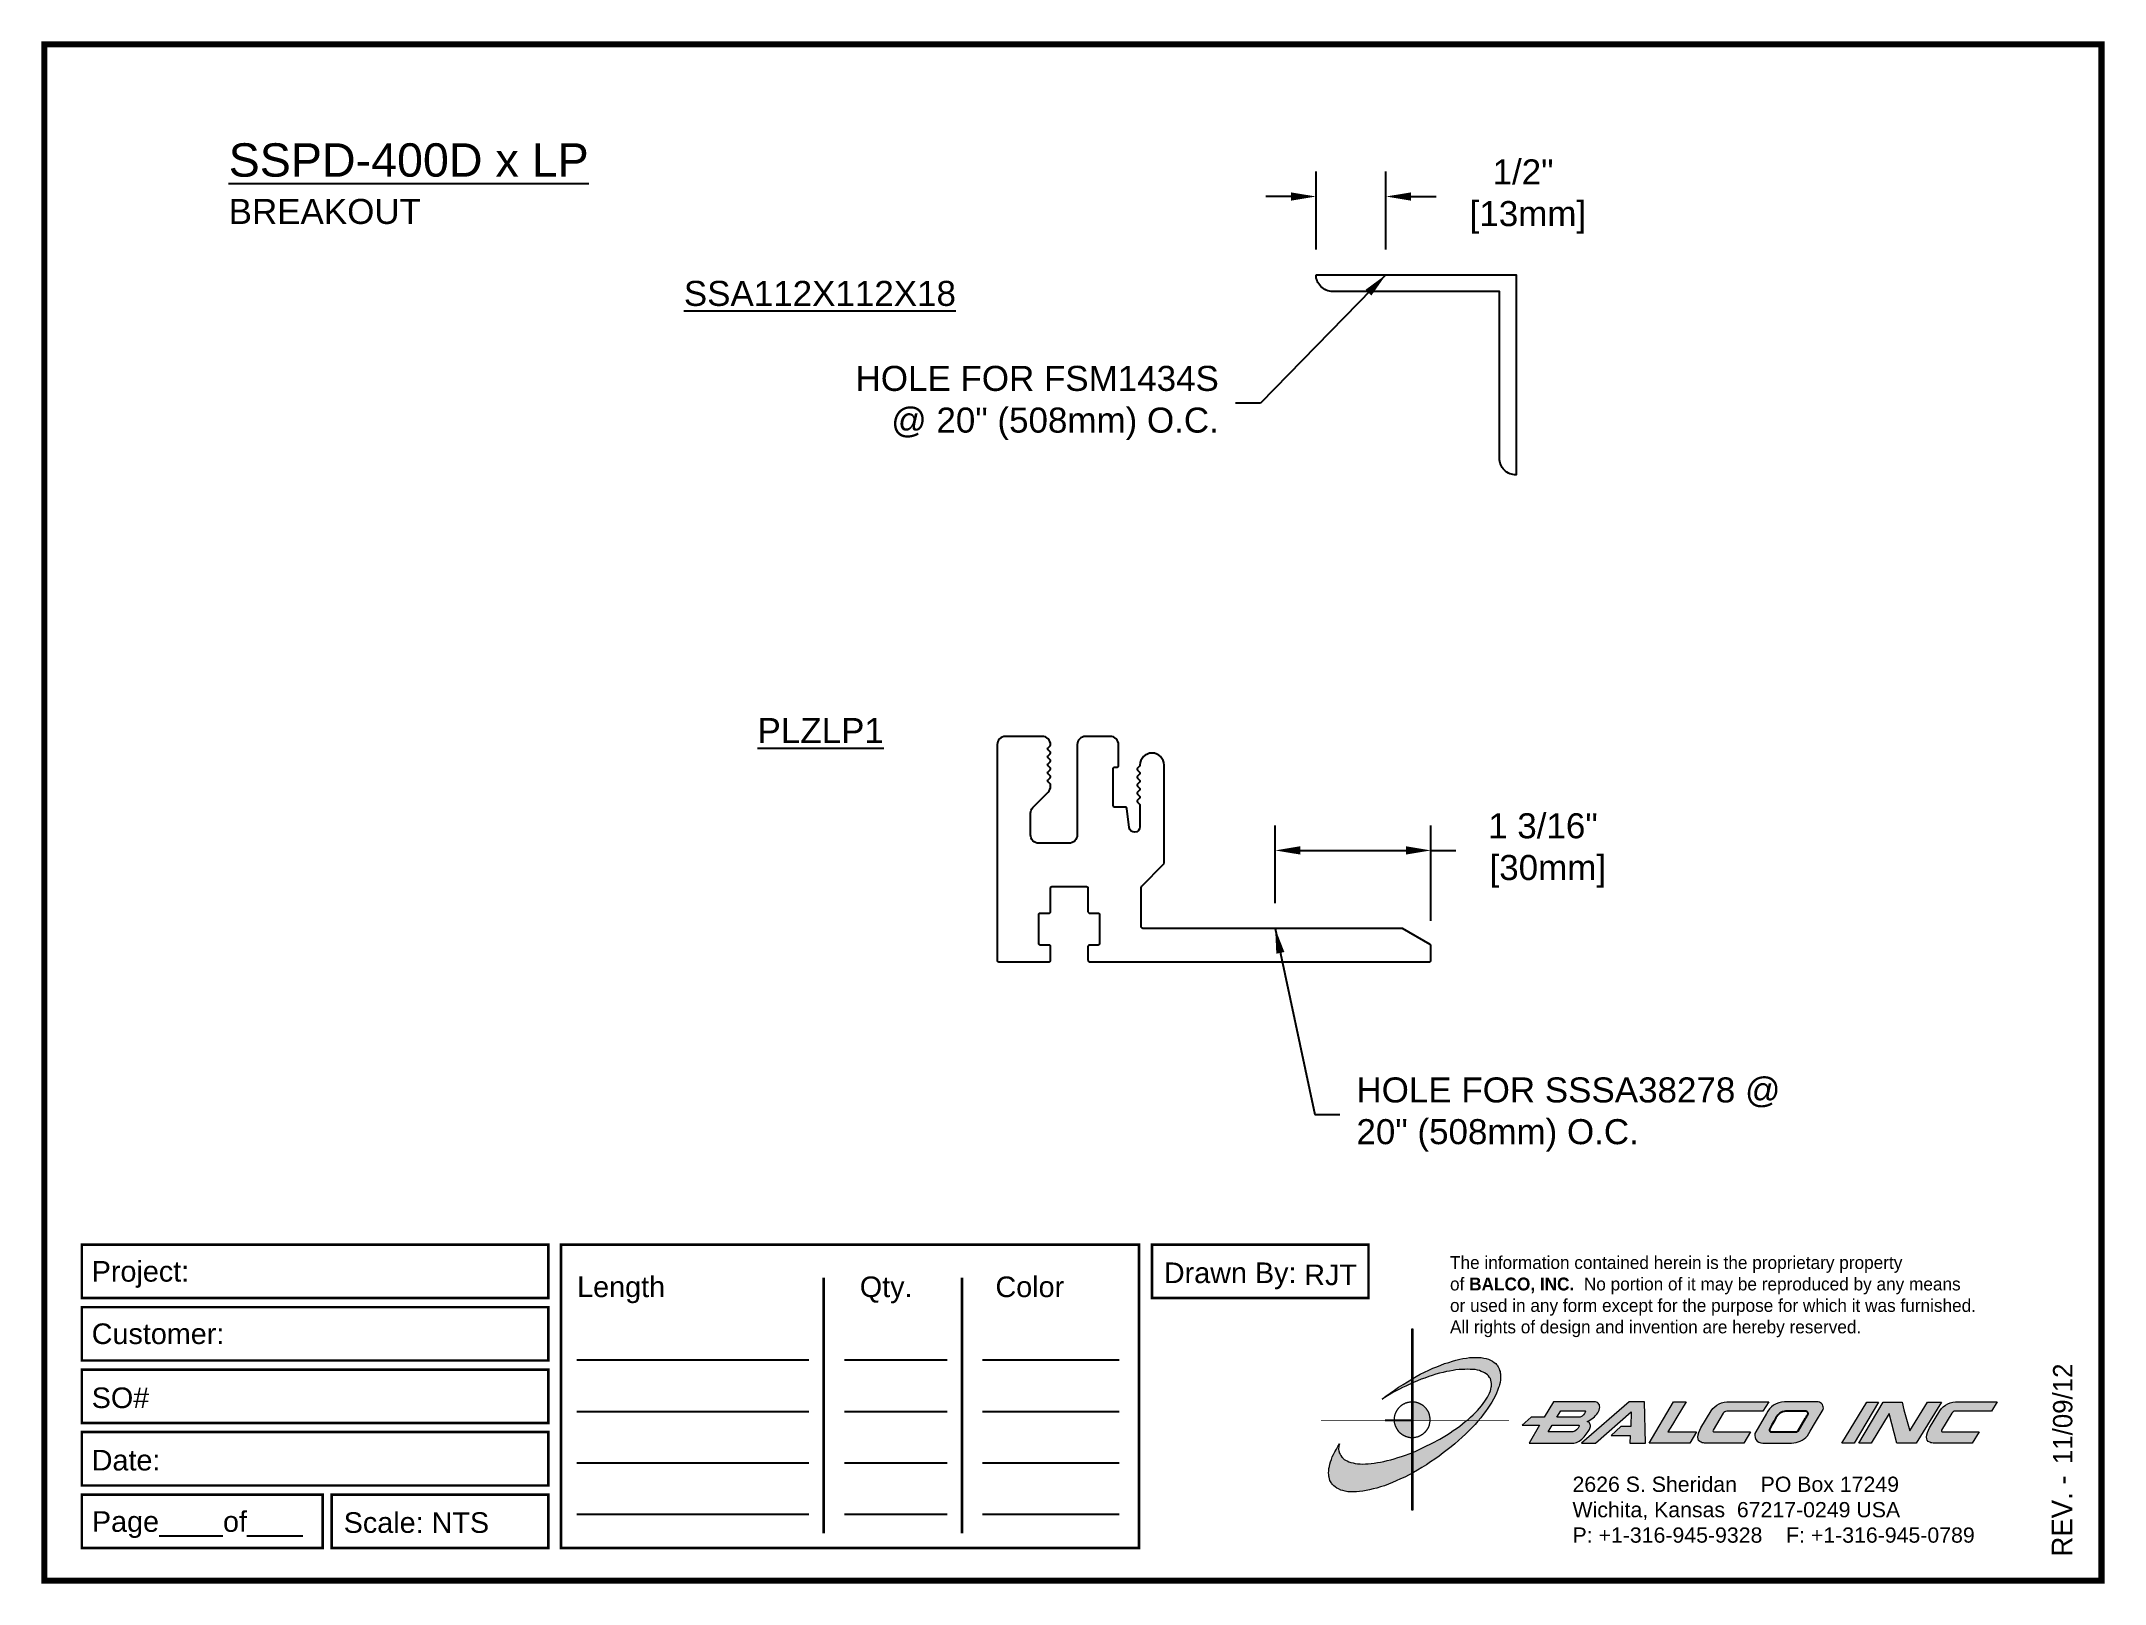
# Paper-space layout 'Breakout' of a CAD drawing. Header units: inches. Extents: x 0 to 10, y 0 to 7.5.
# The model-space entities are those that its viewports show. They can reach past a viewport. Long polylines and large blocks are cut down to what shows.
import ezdxf

# ---------------------------------------------------------------- set-up
doc = ezdxf.new("R2010")
doc.units = ezdxf.units.IN
doc.header["$MEASUREMENT"] = 0
for name, color, linetype in [('Border', 7, 'Continuous'), ('Dimensions', 3, 'Continuous'), ('Metals', 7, 'Continuous'), ('Text', 2, 'Continuous')]:
    doc.layers.add(name, color=color, linetype=linetype)
doc.styles.add('ARIAL', font='arial.ttf')
doc.styles.add('Copyright', font='ERASDEMI.TTF')
doc.dimstyles.new('Arial', dxfattribs={"dimtxt": 0.1875, "dimasz": 0.1875, "dimexe": 0.1875, "dimexo": 0.1875, "dimgap": 0.1875, "dimtad": 0, "dimtih": 1, "dimtoh": 1, "dimdec": 4, "dimzin": 0, "dimdsep": 46, "dimlunit": 4, "dimtxsty": 'ARIAL', "dimcen": 0.1875, "dimadec": 0, "dimazin": 0, "dimtfac": 1, "dimtdec": 4, "dimtofl": 0, "dimtmove": 0, "dimatfit": 3, "dimfxl": 0, "dimfrac": 2, "dimtolj": 1, "dimtzin": 0, "dimarcsym": 0})

# ---------------------------------------------------------------- blocks, each defined once
blk = doc.blocks.new('ACADlogo')
h = blk.add_hatch(color=256)
h.paths.add_polyline_path([(-3.346, 1.223), (-3.351, 1.223), (-3.351, 0.979), (-3.346, 0.982)])
h.paths.add_polyline_path([(-3.346, 0.961), (-3.351, 0.959), (-3.351, 0.868), (-3.346, 0.868)])
h.paths.add_polyline_path([(-3.346, 0.777), (-3.351, 0.777), (-3.351, 0.699), (-3.351, 0.695), (-3.35, 0.695), (-3.346, 0.695)])
h.paths.add_polyline_path([(-3.346, 0.864), (-3.346, 0.868), (-3.35, 0.868), (-3.351, 0.868), (-3.351, 0.777), (-3.346, 0.777), (-3.346, 0.778), (-3.348, 0.778)])
h.paths.add_polyline_path([(-3.346, 0.524), (-3.351, 0.521), (-3.351, 0.342), (-3.346, 0.342)])
h.paths.add_polyline_path([(-3.346, 0.695), (-3.351, 0.695), (-3.351, 0.621), (-3.346, 0.623)])
h.paths.add_polyline_path([(-3.346, 0.623), (-3.351, 0.621), (-3.351, 0.521), (-3.346, 0.524)])
h.paths.add_polyline_path([(-3.346, 0.982), (-3.351, 0.979), (-3.351, 0.959), (-3.346, 0.961)])
h = blk.add_hatch(color=175)
h.paths.add_polyline_path([(-3.518, 0.573), (-3.534, 0.571), (-3.548, 0.569), (-3.562, 0.567), (-3.576, 0.567), (-3.589, 0.566), (-3.602, 0.567), (-3.614, 0.568), (-3.625, 0.569), (-3.636, 0.572), (-3.646, 0.574), (-3.656, 0.577), (-3.664, 0.581), (-3.673, 0.585), (-3.682, 0.592), (-3.688, 0.598), (-3.694, 0.603), (-3.699, 0.614), (-3.703, 0.622), (-3.705, 0.631), (-3.706, 0.64), (-3.705, 0.648), (-3.705, 0.653), (-3.703, 0.659), (-3.702, 0.665), (-3.71, 0.652), (-3.717, 0.639), (-3.725, 0.626), (-3.731, 0.613), (-3.737, 0.601), (-3.741, 0.589), (-3.746, 0.577), (-3.749, 0.566), (-3.751, 0.555), (-3.753, 0.544), (-3.754, 0.538), (-3.754, 0.533), (-3.755, 0.523), (-3.754, 0.513), (-3.753, 0.508), (-3.752, 0.503), (-3.75, 0.494), (-3.748, 0.486), (-3.743, 0.477), (-3.74, 0.473), (-3.738, 0.469), (-3.734, 0.465), (-3.73, 0.461), (-3.723, 0.455), (-3.715, 0.449), (-3.706, 0.445), (-3.695, 0.44), (-3.685, 0.437), (-3.674, 0.434), (-3.661, 0.432), (-3.648, 0.431), (-3.634, 0.431), (-3.62, 0.431), (-3.604, 0.433), (-3.588, 0.435), (-3.572, 0.438), (-3.556, 0.441), (-3.538, 0.445), (-3.52, 0.449), (-3.503, 0.456), (-3.483, 0.461), (-3.464, 0.469), (-3.445, 0.477), (-3.426, 0.485), (-3.406, 0.494), (-3.385, 0.503), (-3.364, 0.514), (-3.351, 0.521), (-3.351, 0.621), (-3.364, 0.616), (-3.382, 0.609), (-3.4, 0.603), (-3.418, 0.598), (-3.436, 0.592), (-3.453, 0.587), (-3.47, 0.583), (-3.486, 0.579), (-3.503, 0.576)])
h.paths.add_polyline_path([(-3.215, 0.687), (-3.251, 0.667), (-3.289, 0.649), (-3.327, 0.631), (-3.346, 0.623), (-3.346, 0.524), (-3.343, 0.525), (-3.323, 0.537), (-3.302, 0.549), (-3.28, 0.563), (-3.259, 0.577), (-3.238, 0.59), (-3.218, 0.605), (-3.198, 0.62), (-3.179, 0.635), (-3.16, 0.65), (-3.141, 0.665), (-3.123, 0.681), (-3.106, 0.696), (-3.089, 0.712), (-3.074, 0.727), (-3.058, 0.743), (-3.043, 0.759), (-3.028, 0.777), (-3.085, 0.777), (-3.091, 0.772), (-3.105, 0.761), (-3.118, 0.75), (-3.134, 0.739), (-3.149, 0.729), (-3.165, 0.718), (-3.182, 0.707), (-3.198, 0.697)])
h.paths.add_polyline_path([(-2.921, 1.009), (-2.922, 1.015), (-2.924, 1.02), (-2.926, 1.029), (-2.931, 1.038), (-2.934, 1.043), (-2.936, 1.047), (-2.94, 1.05), (-2.943, 1.054), (-2.951, 1.06), (-2.959, 1.066), (-2.968, 1.071), (-2.978, 1.075), (-2.989, 1.079), (-3, 1.081), (-3.013, 1.083), (-3.026, 1.084), (-3.04, 1.084), (-3.054, 1.084), (-3.07, 1.083), (-3.085, 1.081), (-3.102, 1.079), (-3.118, 1.075), (-3.136, 1.07), (-3.153, 1.066), (-3.171, 1.06), (-3.191, 1.054), (-3.21, 1.047), (-3.229, 1.039), (-3.248, 1.031), (-3.268, 1.022), (-3.289, 1.012), (-3.31, 1.002), (-3.33, 0.991), (-3.346, 0.982), (-3.346, 0.961), (-3.323, 0.971), (-3.305, 0.978), (-3.287, 0.984), (-3.268, 0.991), (-3.251, 0.996), (-3.234, 1.002), (-3.216, 1.007), (-3.199, 1.011), (-3.182, 1.015), (-3.167, 1.018), (-3.15, 1.021), (-3.136, 1.023), (-3.121, 1.025), (-3.107, 1.026), (-3.093, 1.026), (-3.079, 1.027), (-3.067, 1.026), (-3.054, 1.026), (-3.043, 1.025), (-3.032, 1.022), (-3.022, 1.02), (-3.013, 1.016), (-3, 1.011), (-2.989, 1.005), (-2.983, 0.999), (-2.978, 0.994), (-2.973, 0.987), (-2.969, 0.981), (-2.967, 0.973), (-2.965, 0.965), (-2.964, 0.957), (-2.964, 0.949), (-2.964, 0.944), (-2.965, 0.94), (-2.967, 0.93), (-2.969, 0.921), (-2.973, 0.911), (-2.978, 0.901), (-2.983, 0.891), (-2.989, 0.881), (-2.996, 0.871), (-3.004, 0.86), (-3.012, 0.849), (-3.021, 0.838), (-3.032, 0.827), (-3.042, 0.816), (-3.053, 0.805), (-3.065, 0.794), (-3.077, 0.783), (-3.085, 0.777), (-3.028, 0.777), (-3.016, 0.791), (-3.004, 0.806), (-2.992, 0.822), (-2.981, 0.837), (-2.971, 0.852), (-2.962, 0.866), (-2.954, 0.882), (-2.946, 0.896), (-2.939, 0.91), (-2.934, 0.924), (-2.929, 0.938), (-2.926, 0.944), (-2.925, 0.951), (-2.922, 0.963), (-2.92, 0.975), (-2.92, 0.982), (-2.919, 0.987), (-2.92, 0.999), (-2.92, 1.005)])
h.paths.add_polyline_path([(-3.372, 0.966), (-3.393, 0.953), (-3.415, 0.94), (-3.435, 0.925), (-3.455, 0.911), (-3.475, 0.897), (-3.494, 0.882), (-3.468, 0.898), (-3.439, 0.915), (-3.41, 0.93), (-3.396, 0.938), (-3.38, 0.945), (-3.351, 0.959), (-3.351, 0.979)])
h = blk.add_hatch(color=256)
h.paths.add_polyline_path([(-3.268, 0.814), (-3.27, 0.819), (-3.273, 0.824), (-3.276, 0.828), (-3.279, 0.833), (-3.282, 0.837), (-3.286, 0.841), (-3.29, 0.845), (-3.294, 0.849), (-3.298, 0.852), (-3.303, 0.855), (-3.308, 0.858), (-3.313, 0.86), (-3.318, 0.863), (-3.323, 0.864), (-3.328, 0.866), (-3.334, 0.867), (-3.339, 0.868), (-3.345, 0.868), (-3.346, 0.868), (-3.346, 0.777), (-3.335, 0.777), (-3.262, 0.777), (-3.262, 0.781), (-3.262, 0.787), (-3.263, 0.792), (-3.264, 0.798), (-3.265, 0.803), (-3.266, 0.808)])
h.paths.add_polyline_path([(-3.351, 0.777), (-3.436, 0.777), (-3.435, 0.773), (-3.435, 0.768), (-3.434, 0.762), (-3.432, 0.757), (-3.431, 0.752), (-3.428, 0.747), (-3.426, 0.742), (-3.423, 0.737), (-3.42, 0.732), (-3.417, 0.728), (-3.414, 0.723), (-3.41, 0.719), (-3.406, 0.716), (-3.401, 0.712), (-3.397, 0.709), (-3.392, 0.706), (-3.387, 0.704), (-3.382, 0.701), (-3.377, 0.699), (-3.372, 0.698), (-3.367, 0.696), (-3.361, 0.695), (-3.356, 0.695), (-3.351, 0.695)])
h.paths.add_polyline_path([(-3.346, 0.868), (-3.35, 0.868), (-3.351, 0.868), (-3.351, 0.777), (-3.346, 0.777)])
h = blk.add_hatch(color=256)
h.paths.add_polyline_path([(-2.438, 0.844, 0.412988), (-2.461, 0.869), (-2.663, 0.869), (-2.707, 0.794), (-2.771, 0.794), (-2.815, 0.755), (-2.73, 0.755), (-2.781, 0.668), (-2.563, 0.668, 0.107996), (-2.538, 0.677, 0.108939), (-2.494, 0.724, 0.080345), (-2.483, 0.745, 0.419497), (-2.499, 0.773, 0.149928), (-2.447, 0.815, 0.134283)])
h.paths.add_polyline_path([(-2.507, 0.821, -0.209012), (-2.532, 0.794), (-2.538, 0.794), (-2.646, 0.794), (-2.627, 0.825), (-2.51, 0.825, -0.56619)], flags=16)
h.paths.add_polyline_path([(-2.538, 0.75, -0.241309), (-2.569, 0.722), (-2.688, 0.722), (-2.669, 0.755), (-2.541, 0.755, -0.56619)], flags=16)
for points in [[(-2.285, 0.819), (-2.287, 0.748), (-2.335, 0.748), (-2.383, 0.705), (-2.29, 0.705), (-2.292, 0.668), (-2.215, 0.668), (-2.221, 0.869), (-2.295, 0.869), (-2.527, 0.668), (-2.458, 0.668)], [(-2.018, 0.869), (-2.079, 0.869), (-2.198, 0.668), (-2, 0.668), (-1.968, 0.722), (-2.107, 0.722), (-2.085, 0.759), (-2.064, 0.794)], [(-1.617, 0.869), (-1.807, 0.869, 0.270182), (-1.896, 0.825), (-1.946, 0.742, 0.109019), (-1.961, 0.695, 0.340665), (-1.945, 0.672, 0.129907), (-1.923, 0.668), (-1.738, 0.668), (-1.706, 0.722), (-1.878, 0.722), (-1.882, 0.722, -0.601242), (-1.887, 0.731), (-1.838, 0.813, -0.253048), (-1.821, 0.823), (-1.645, 0.823)], [(-1.083, 0.867), (-1.14, 0.867), (-1.261, 0.667), (-1.26, 0.667), (-1.202, 0.667)], [(-0.96, 0.83), (-0.969, 0.867), (-1.061, 0.867), (-1.179, 0.667), (-1.12, 0.667), (-1.031, 0.812), (-0.995, 0.667), (-0.9, 0.667), (-0.778, 0.867), (-0.846, 0.867), (-0.931, 0.727), (-0.951, 0.795)], [(-0.507, 0.869), (-0.697, 0.869, 0.270182), (-0.786, 0.825), (-0.836, 0.742, 0.109019), (-0.85, 0.695, 0.340665), (-0.835, 0.672, 0.129907), (-0.812, 0.668), (-0.628, 0.668), (-0.595, 0.722), (-0.768, 0.722), (-0.772, 0.722, -0.601242), (-0.777, 0.731), (-0.728, 0.813, -0.253048), (-0.71, 0.823), (-0.534, 0.823)], [(-3.346, 0.623), (-3.351, 0.621), (-3.351, 0.521), (-3.346, 0.524)]]:
    blk.add_hatch(color=256).paths.add_polyline_path(points)
h = blk.add_hatch(color=256)
h.paths.add_polyline_path([(-1.377, 0.868), (-1.383, 0.868), (-1.383, 0.868), (-1.44, 0.868), (-1.492, 0.868), (-1.541, 0.868, 0.297712), (-1.628, 0.811), (-1.68, 0.723, 0.585116), (-1.646, 0.668), (-1.506, 0.668, 0.210586), (-1.429, 0.703), (-1.415, 0.726), (-1.389, 0.769), (-1.352, 0.831, 0.4352)])
h.paths.add_polyline_path([(-1.437, 0.823, -0.603783), (-1.428, 0.805), (-1.431, 0.801), (-1.434, 0.796), (-1.438, 0.789), (-1.474, 0.728, -0.229001), (-1.489, 0.722), (-1.494, 0.722), (-1.501, 0.722), (-1.597, 0.722), (-1.604, 0.722, -0.492401), (-1.613, 0.734), (-1.601, 0.757), (-1.591, 0.775), (-1.582, 0.791, -0.238368), (-1.535, 0.823)], flags=16)
for q in [(-3.48, 0.777), (-3.351, 0.642)]:
    blk.add_line((-3.351, 0.777), q)
at = {"color": 7, "lineweight": 0}
for points in [[(-3.351, 1.223), (-3.346, 1.223), (-3.346, 0.342), (-3.351, 0.342), (-3.351, 1.223)], [(-2.292, 0.668), (-2.215, 0.668), (-2.221, 0.869), (-2.295, 0.869), (-2.527, 0.668), (-2.458, 0.668), (-2.285, 0.819), (-2.287, 0.748), (-2.286, 0.748), (-2.335, 0.748), (-2.383, 0.705), (-2.29, 0.705), (-2.292, 0.668), (-2.292, 0.668)], [(-2.198, 0.668), (-2.079, 0.869), (-2.018, 0.869), (-2.064, 0.794), (-2.085, 0.759), (-2.107, 0.722), (-1.968, 0.722), (-2, 0.668), (-2.198, 0.668), (-2.198, 0.668)], [(-1.383, 0.868), (-1.383, 0.868)], [(-1.261, 0.667), (-1.14, 0.867), (-1.083, 0.867), (-1.202, 0.667), (-1.26, 0.667), (-1.261, 0.667), (-1.261, 0.667)], [(-0.9, 0.667), (-0.995, 0.667), (-1.031, 0.812), (-1.12, 0.667), (-1.179, 0.667), (-1.061, 0.867), (-0.969, 0.867), (-0.96, 0.83), (-0.951, 0.795), (-0.931, 0.727), (-0.846, 0.867), (-0.778, 0.867), (-0.9, 0.667), (-0.9, 0.667)]]:
    blk.add_lwpolyline(points, dxfattribs=at)
at = {"color": 175, "lineweight": 0}
blk.add_lwpolyline([(-2.926, 1.029), (-2.924, 1.02), (-2.922, 1.015), (-2.921, 1.009), (-2.92, 1.005), (-2.92, 0.999), (-2.919, 0.987), (-2.92, 0.982), (-2.92, 0.975), (-2.922, 0.963), (-2.925, 0.951), (-2.926, 0.944), (-2.929, 0.938), (-2.934, 0.924), (-2.939, 0.91), (-2.946, 0.896), (-2.954, 0.882), (-2.962, 0.866), (-2.971, 0.852), (-2.981, 0.837), (-2.992, 0.822), (-3.004, 0.806), (-3.016, 0.791), (-3.03, 0.775), (-3.043, 0.759), (-3.058, 0.743), (-3.074, 0.727), (-3.089, 0.712), (-3.106, 0.696), (-3.123, 0.681), (-3.141, 0.665), (-3.16, 0.65), (-3.179, 0.635), (-3.198, 0.62), (-3.218, 0.605), (-3.238, 0.59), (-3.259, 0.577), (-3.28, 0.563), (-3.302, 0.549), (-3.323, 0.537), (-3.343, 0.525), (-3.364, 0.514), (-3.385, 0.503), (-3.406, 0.494), (-3.426, 0.485), (-3.445, 0.477), (-3.464, 0.469), (-3.483, 0.461), (-3.503, 0.456), (-3.52, 0.449), (-3.538, 0.445), (-3.556, 0.441), (-3.572, 0.438), (-3.588, 0.435), (-3.604, 0.433), (-3.62, 0.431), (-3.634, 0.431), (-3.648, 0.431), (-3.661, 0.432), (-3.674, 0.434), (-3.685, 0.437), (-3.695, 0.44), (-3.706, 0.445), (-3.715, 0.449), (-3.723, 0.455), (-3.73, 0.461), (-3.734, 0.465), (-3.738, 0.469), (-3.74, 0.473), (-3.743, 0.477), (-3.748, 0.486), (-3.75, 0.494), (-3.752, 0.503), (-3.753, 0.508), (-3.754, 0.513), (-3.755, 0.523), (-3.754, 0.533), (-3.754, 0.538), (-3.753, 0.544), (-3.751, 0.555), (-3.749, 0.566), (-3.746, 0.577), (-3.741, 0.589), (-3.737, 0.601), (-3.731, 0.613), (-3.725, 0.626), (-3.717, 0.639), (-3.71, 0.652), (-3.702, 0.665), (-3.703, 0.659), (-3.705, 0.653), (-3.705, 0.648), (-3.706, 0.642), (-3.706, 0.637), (-3.705, 0.631), (-3.704, 0.626), (-3.703, 0.621), (-3.699, 0.614), (-3.695, 0.607), (-3.691, 0.6), (-3.688, 0.598), (-3.685, 0.595), (-3.679, 0.589), (-3.673, 0.585), (-3.664, 0.581), (-3.656, 0.577), (-3.646, 0.574), (-3.636, 0.572), (-3.625, 0.569), (-3.614, 0.568), (-3.602, 0.567), (-3.589, 0.566), (-3.576, 0.567), (-3.562, 0.567), (-3.548, 0.569), (-3.534, 0.571), (-3.518, 0.573), (-3.503, 0.576), (-3.486, 0.579), (-3.47, 0.583), (-3.453, 0.587), (-3.436, 0.592), (-3.418, 0.598), (-3.4, 0.603), (-3.382, 0.609), (-3.364, 0.616), (-3.345, 0.623), (-3.327, 0.631), (-3.289, 0.649), (-3.251, 0.667), (-3.215, 0.687), (-3.198, 0.697), (-3.182, 0.707), (-3.165, 0.718), (-3.149, 0.729), (-3.134, 0.739), (-3.118, 0.75), (-3.105, 0.761), (-3.091, 0.772), (-3.077, 0.783), (-3.065, 0.794), (-3.053, 0.805), (-3.042, 0.816), (-3.032, 0.827), (-3.021, 0.838), (-3.012, 0.849), (-3.004, 0.86), (-2.996, 0.871), (-2.989, 0.881), (-2.983, 0.891), (-2.978, 0.901), (-2.973, 0.911), (-2.969, 0.921), (-2.967, 0.93), (-2.965, 0.94), (-2.964, 0.944), (-2.964, 0.949), (-2.964, 0.957), (-2.965, 0.965), (-2.967, 0.973), (-2.969, 0.981), (-2.973, 0.987), (-2.978, 0.994), (-2.98, 0.996), (-2.983, 0.999), (-2.989, 1.005), (-2.997, 1.009), (-3.004, 1.013), (-3.013, 1.016), (-3.022, 1.02), (-3.032, 1.022), (-3.043, 1.025), (-3.054, 1.026), (-3.067, 1.026), (-3.079, 1.027), (-3.093, 1.026), (-3.107, 1.026), (-3.121, 1.025), (-3.136, 1.023), (-3.15, 1.021), (-3.167, 1.018), (-3.182, 1.015), (-3.199, 1.011), (-3.216, 1.007), (-3.234, 1.002), (-3.251, 0.996), (-3.268, 0.991), (-3.287, 0.984), (-3.305, 0.978), (-3.323, 0.971), (-3.342, 0.962), (-3.38, 0.945), (-3.396, 0.938), (-3.41, 0.93), (-3.439, 0.915), (-3.468, 0.898), (-3.494, 0.882), (-3.475, 0.897), (-3.455, 0.911), (-3.435, 0.925), (-3.415, 0.94), (-3.393, 0.953), (-3.372, 0.966), (-3.351, 0.979), (-3.33, 0.991), (-3.31, 1.002), (-3.289, 1.012), (-3.268, 1.022), (-3.248, 1.031), (-3.229, 1.039), (-3.21, 1.047), (-3.191, 1.054), (-3.171, 1.06), (-3.153, 1.066), (-3.136, 1.07), (-3.118, 1.075), (-3.102, 1.079), (-3.085, 1.081), (-3.07, 1.083), (-3.054, 1.084), (-3.04, 1.084), (-3.026, 1.084), (-3.013, 1.083), (-3, 1.081), (-2.989, 1.079), (-2.978, 1.075), (-2.968, 1.071), (-2.959, 1.066), (-2.951, 1.06), (-2.943, 1.054), (-2.94, 1.05), (-2.936, 1.047), (-2.934, 1.043), (-2.931, 1.038), (-2.926, 1.029), (-2.926, 1.029)], dxfattribs=at)
at = {"color": 7, "lineweight": 0, "const_width": 0.0064}
blk.add_lwpolyline([(-3.262, 0.781), (-3.262, 0.787), (-3.263, 0.792), (-3.264, 0.798), (-3.265, 0.803), (-3.266, 0.808), (-3.268, 0.814), (-3.27, 0.819), (-3.273, 0.824), (-3.276, 0.828), (-3.279, 0.833), (-3.282, 0.837), (-3.286, 0.841), (-3.29, 0.845), (-3.294, 0.849), (-3.298, 0.852), (-3.303, 0.855), (-3.308, 0.858), (-3.313, 0.86), (-3.318, 0.863), (-3.323, 0.864), (-3.328, 0.866), (-3.334, 0.867), (-3.339, 0.868), (-3.345, 0.868), (-3.35, 0.868), (-3.356, 0.868), (-3.361, 0.867), (-3.367, 0.866), (-3.372, 0.865), (-3.377, 0.863), (-3.382, 0.862), (-3.387, 0.859), (-3.392, 0.857), (-3.397, 0.854), (-3.401, 0.851), (-3.406, 0.847), (-3.41, 0.843), (-3.414, 0.839), (-3.417, 0.835), (-3.42, 0.831), (-3.423, 0.826), (-3.426, 0.821), (-3.428, 0.816), (-3.431, 0.811), (-3.432, 0.806), (-3.434, 0.801), (-3.435, 0.795), (-3.435, 0.79), (-3.436, 0.784), (-3.436, 0.779), (-3.435, 0.773), (-3.435, 0.768), (-3.434, 0.762), (-3.432, 0.757), (-3.431, 0.752), (-3.428, 0.747), (-3.426, 0.742), (-3.423, 0.737), (-3.42, 0.732), (-3.417, 0.728), (-3.414, 0.723), (-3.41, 0.719), (-3.406, 0.716), (-3.401, 0.712), (-3.397, 0.709), (-3.392, 0.706), (-3.387, 0.704), (-3.382, 0.701), (-3.377, 0.699), (-3.372, 0.698), (-3.367, 0.696), (-3.361, 0.695), (-3.356, 0.695), (-3.35, 0.695), (-3.345, 0.695), (-3.339, 0.695), (-3.334, 0.696), (-3.328, 0.697), (-3.323, 0.698), (-3.318, 0.7), (-3.313, 0.702), (-3.308, 0.705), (-3.303, 0.708), (-3.298, 0.711), (-3.294, 0.714), (-3.29, 0.718), (-3.286, 0.721), (-3.282, 0.726), (-3.279, 0.73), (-3.276, 0.734), (-3.273, 0.739), (-3.27, 0.744), (-3.268, 0.749), (-3.266, 0.754), (-3.265, 0.76), (-3.264, 0.765), (-3.263, 0.77), (-3.262, 0.776), (-3.262, 0.781)], dxfattribs=at)
at = {"color": 7, "lineweight": 0}
for points in [[(-2.447, 0.815, 0.130368), (-2.438, 0.843, 0.448367), (-2.463, 0.869), (-2.663, 0.869), (-2.707, 0.794), (-2.771, 0.794), (-2.815, 0.755), (-2.73, 0.755), (-2.781, 0.668), (-2.563, 0.668, 0.107996), (-2.538, 0.677, 0.108939), (-2.494, 0.724, 0.077395), (-2.484, 0.744, 0.430878), (-2.499, 0.773, 0.149928)], [(-2.507, 0.821, -0.209012), (-2.532, 0.794), (-2.538, 0.794), (-2.646, 0.794), (-2.627, 0.825), (-2.512, 0.825), (-2.509, 0.825, -0.531288)], [(-1.838, 0.813), (-1.887, 0.731, 0.587385), (-1.882, 0.722), (-1.878, 0.722), (-1.706, 0.722), (-1.738, 0.668), (-1.923, 0.668, -0.129907), (-1.945, 0.672, -0.349839), (-1.961, 0.696, -0.107341), (-1.946, 0.742), (-1.896, 0.825, -0.270182), (-1.807, 0.869), (-1.617, 0.869), (-1.645, 0.823), (-1.821, 0.823, 0.252436)], [(-1.68, 0.723, 0.585116), (-1.646, 0.668), (-1.506, 0.668, 0.210586), (-1.429, 0.703), (-1.415, 0.726), (-1.389, 0.769), (-1.352, 0.831, 0.4352), (-1.377, 0.868), (-1.383, 0.868), (-1.383, 0.868), (-1.44, 0.868), (-1.492, 0.868), (-1.541, 0.868, 0.297712), (-1.628, 0.811)], [(-0.728, 0.813), (-0.777, 0.731, 0.587385), (-0.772, 0.722), (-0.768, 0.722), (-0.595, 0.722), (-0.628, 0.668), (-0.812, 0.668, -0.129907), (-0.835, 0.672, -0.349839), (-0.85, 0.696, -0.107341), (-0.836, 0.742), (-0.786, 0.825, -0.270182), (-0.697, 0.869), (-0.507, 0.869), (-0.534, 0.823), (-0.71, 0.823, 0.252436)], [(-2.569, 0.722), (-2.688, 0.722), (-2.669, 0.755), (-2.543, 0.755), (-2.54, 0.755, -0.531288), (-2.538, 0.75, -0.241309)]]:
    blk.add_lwpolyline(points, format="xyb", close=True, dxfattribs=at)
blk.add_lwpolyline([(-1.437, 0.823), (-1.535, 0.823, 0.238368), (-1.582, 0.791), (-1.591, 0.775), (-1.601, 0.757), (-1.613, 0.734, 0.490298), (-1.604, 0.722), (-1.597, 0.722), (-1.501, 0.722), (-1.494, 0.722), (-1.489, 0.722, 0.229001), (-1.474, 0.728), (-1.438, 0.789), (-1.434, 0.796), (-1.431, 0.801), (-1.428, 0.805, 0.603783)], format="xyb", close=True)
blk.add_lwpolyline([(-2.879, 0.777, 0.00455, 0.00455, 0), (-3.791, 0.777, 0.00183, 0.00183, 0), (-3.791, 0.777, 0.00183, 0.00183, 0)], format="xyseb", dxfattribs=at)
blk = doc.blocks.new('Quantity Data')
at = {"layer": 'Border', "color": 253}
for p, q in [((2.755, 1.254), (3.881, 1.254)), ((4.054, 1.254), (4.553, 1.254)), ((4.725, 1.254), (5.389, 1.254)), ((2.755, 1.004), (3.881, 1.004)), ((4.054, 1.004), (4.553, 1.004)), ((4.725, 1.004), (5.389, 1.004)), ((2.755, 0.754), (3.881, 0.754)), ((4.054, 0.754), (4.553, 0.754)), ((4.725, 0.754), (5.389, 0.754)), ((2.755, 0.504), (3.881, 0.504)), ((4.054, 0.504), (4.553, 0.504)), ((4.725, 0.504), (5.389, 0.504))]:
    blk.add_line(p, q, dxfattribs=at)
at = {"layer": 'Border', "const_width": 0.0125}
blk.add_lwpolyline([(5.485, 0.341), (2.678, 0.341), (2.678, 1.813), (5.485, 1.813)], close=True, dxfattribs=at)
for points in [[(3.953, 1.653), (3.953, 0.412)], [(4.625, 1.653), (4.625, 0.412)]]:
    blk.add_lwpolyline(points, dxfattribs=at)
at = {"layer": 'Border', "style": 'ARIAL'}
for s, p in [('Length', (2.756, 1.559)), ('Qty.', (4.129, 1.559)), ('Color', (4.788, 1.559))]:
    blk.add_text(s, height=0.1, dxfattribs=at).set_placement(p)
blk = doc.blocks.new('Drawn By')
at = {"layer": 'Border', "const_width": 0.0125}
blk.add_lwpolyline([(5.38, 1.813), (6.432, 1.813), (6.432, 1.554), (5.38, 1.554)], close=True, dxfattribs=at)
at = {"layer": 'Border', "style": 'ARIAL'}
blk.add_text('Drawn By: ', height=0.1, dxfattribs=at).set_placement((5.438, 1.627))
blk.add_attdef('XXX', (6.12, 1.617), '', height=0.1, dxfattribs=at)
blk = doc.blocks.new('Project Info')
at = {"layer": 'Border', "const_width": 0.0125}
for points in [[(0.182, 1.813), (2.448, 1.813), (2.448, 1.554), (0.182, 1.554)], [(0.182, 1.51), (2.448, 1.51), (2.448, 1.251), (0.182, 1.251)], [(0.182, 1.207), (2.448, 1.207), (2.448, 0.947), (0.182, 0.947)], [(0.182, 0.904), (2.448, 0.904), (2.448, 0.644), (0.182, 0.644)], [(0.182, 0.6), (1.352, 0.6), (1.352, 0.341), (0.182, 0.341)], [(1.396, 0.6), (2.448, 0.6), (2.448, 0.341), (1.396, 0.341)]]:
    blk.add_lwpolyline(points, close=True, dxfattribs=at)
at = {"layer": 'Border', "style": 'ARIAL'}
for s, p in [('Project:', (0.23, 1.634)), ('Customer:', (0.23, 1.331)), ('SO#', (0.23, 1.02)), ('Date:', (0.23, 0.717)), ('Page%%u        %%uof%%u       ', (0.231, 0.419)), ('Scale: NTS', (1.454, 0.414))]:
    blk.add_text(s, height=0.1, dxfattribs=at).set_placement(p)
blk = doc.blocks.new('REV')
at = {"style": 'Copyright'}
blk.add_text('REV. -', height=0.1, rotation=90, dxfattribs=at).set_placement((-0.142, 0.117))
at = {"style": 'Copyright', "flags": 4}
blk.add_attdef('REVISIONDATE', (-0.142, 0.566), '', height=0.0938, rotation=90, dxfattribs=at)
blk = doc.blocks.new('SSA112X112X18')
blk.add_lwpolyline([(0, 0), (-1.5, 0), (-1.5, -1.5, 0.414214), (-1.375, -1.375), (-1.375, -0.125), (-0.125, -0.125, 0.414214)], format="xyb", close=True)
blk = doc.blocks.new('*D18')
at = {"layer": 'Defpoints', "color": 0}
for p in [(35.639, 6.005), (35.639, 5.421), (36.806, 5.29)]:
    blk.add_point(p, dxfattribs=at)
at = {"layer": 'Dimensions', "color": 0, "lineweight": -2}
for p, q in [((35.639, 5.609), (35.639, 6.192)), ((36.806, 5.478), (36.806, 6.192)), ((35.826, 6.005), (36.618, 6.005)), ((36.806, 6.005), (36.993, 6.005))]:
    blk.add_line(p, q, dxfattribs=at)
at = {"layer": 'Dimensions', "color": 0}
for points in [[(35.826, 6.036), (35.826, 5.974), (35.639, 6.005)], [(36.618, 6.036), (36.618, 5.974), (36.806, 6.005)]]:
    blk.add_solid(points, dxfattribs=at)
at = {"layer": 'Dimensions', "color": 0, "insert": (37.645, 6.005), "char_height": 0.1875, "attachment_point": 5, "style": 'ARIAL'}
blk.add_mtext('\\A1;1 3/16"\\P [30mm]', dxfattribs=at)
blk = doc.blocks.new('*D19')
at = {"layer": 'Defpoints', "color": 0}
for p in [(36.469, 10.903), (35.945, 10.317), (36.469, 10.317)]:
    blk.add_point(p, dxfattribs=at)
at = {"layer": 'Dimensions', "color": 0, "lineweight": -2}
for p, q in [((35.945, 10.505), (35.945, 11.091)), ((36.469, 10.505), (36.469, 11.091)), ((35.757, 10.903), (35.57, 10.903)), ((36.656, 10.903), (36.844, 10.903))]:
    blk.add_line(p, q, dxfattribs=at)
at = {"layer": 'Dimensions', "color": 0}
for points in [[(35.757, 10.934), (35.757, 10.872), (35.945, 10.903)], [(36.656, 10.934), (36.656, 10.872), (36.469, 10.903)]]:
    blk.add_solid(points, dxfattribs=at)
at = {"layer": 'Dimensions', "color": 0, "insert": (37.496, 10.903), "char_height": 0.1875, "attachment_point": 5, "style": 'ARIAL'}
blk.add_mtext('\\A1;1/2"\\P [13mm]', dxfattribs=at)
blk = doc.blocks.new('PLZLP1')
blk.add_lwpolyline([(1.247, 0.73, 0.198912), (1.25, 0.737), (1.25, 1.473, 1), (1.07, 1.473, -0.198912), (1.067, 1.466), (1.051, 1.45, 0.414214), (1.051, 1.436), (1.067, 1.42, -0.198912), (1.07, 1.413, -0.198912), (1.067, 1.406), (1.051, 1.39, 0.414214), (1.051, 1.376), (1.067, 1.36, -0.198912), (1.07, 1.353, -0.198912), (1.067, 1.346), (1.051, 1.33, 0.414214), (1.051, 1.316), (1.067, 1.3, -0.198912), (1.07, 1.293, -0.198912), (1.067, 1.286), (1.051, 1.27, 0.414214), (1.051, 1.256), (1.067, 1.24, -0.198912), (1.07, 1.233, -0.198912), (1.067, 1.226), (1.051, 1.21, 0.414214), (1.051, 1.196), (1.067, 1.18, -0.198912), (1.07, 1.173), (1.07, 1.01, -0.93609), (0.99, 1.005), (0.971, 1.149, 0.376062), (0.961, 1.158), (0.88, 1.158, -0.414214), (0.87, 1.168), (0.87, 1.448, -0.414214), (0.88, 1.458), (0.9, 1.458, 0.414214), (0.91, 1.468), (0.91, 1.626, 0.414214), (0.847, 1.688), (0.662, 1.688, 0.414214), (0.6, 1.626), (0.6, 0.951, -0.414214), (0.537, 0.888), (0.312, 0.888, -0.414214), (0.25, 0.951), (0.25, 1.112, -0.198912), (0.268, 1.156), (0.382, 1.27, 0.198912), (0.4, 1.314), (0.4, 1.326, 0.198912), (0.397, 1.333), (0.381, 1.348, -0.414214), (0.381, 1.363), (0.397, 1.378, 0.198912), (0.4, 1.386, 0.198912), (0.397, 1.393), (0.381, 1.408, -0.414214), (0.381, 1.423), (0.397, 1.438, 0.198912), (0.4, 1.446, 0.198912), (0.397, 1.453), (0.381, 1.468, -0.414214), (0.381, 1.483), (0.397, 1.498, 0.198912), (0.4, 1.506, 0.198912), (0.397, 1.513), (0.381, 1.528, -0.414214), (0.381, 1.543), (0.397, 1.558, 0.198912), (0.4, 1.566, 0.198912), (0.397, 1.573), (0.381, 1.588, -0.414214), (0.381, 1.603), (0.397, 1.618, 0.198912), (0.4, 1.626, 0.414214), (0.337, 1.688), (0.062, 1.688, 0.414214), (0, 1.626), (0, 0.01, 0.414214), (0.01, 0), (0.39, 0, 0.414214), (0.4, 0.01), (0.4, 0.115, 0.414214), (0.39, 0.125), (0.322, 0.125, -0.414214), (0.312, 0.135), (0.312, 0.355, -0.414214), (0.322, 0.365), (0.39, 0.365, 0.414214), (0.4, 0.375), (0.4, 0.553, -0.414214), (0.41, 0.563), (0.67, 0.563, -0.414214), (0.68, 0.553), (0.68, 0.375, 0.414214), (0.69, 0.365), (0.757, 0.365, -0.414214), (0.767, 0.355), (0.767, 0.135, -0.414214), (0.757, 0.125), (0.69, 0.125, 0.414214), (0.68, 0.115), (0.68, 0.01, 0.414214), (0.69, 0), (3.24, 0, 0.414214), (3.25, 0.01), (3.25, 0.119, 0.267949), (3.245, 0.128), (3.036, 0.249, 0.131652), (3.031, 0.25), (1.09, 0.25, -0.414214), (1.08, 0.26), (1.08, 0.558, -0.198912), (1.083, 0.565)], format="xyb", close=True)

msp = doc.modelspace()

# ---------------------------------------------------------------- block references
at = {"layer": 'Metals', "xscale": -1}
msp.add_blockref('SSA112X112X18', (35.94464, 10.31715), dxfattribs=at)
at = {"layer": 'Metals'}
msp.add_blockref('PLZLP1', (33.55596, 5.17113), dxfattribs=at)

# ---------------------------------------------------------------- texts
at = {"layer": 'Text', "style": 'ARIAL'}
for s, insert, char_height, width, attachment_point in [('{\\LSSPD-400D x LP\\P\\H0.75x;\\lBREAKOUT}', (27.79795, 11.30171), 0.25, 4.7396332, 1), ('{\\LSSA112X112X18}', (33.24708, 10.1761), 0.1875, 2.2451472, 6), ('HOLE FOR FSM1434S \\P@ 20" (508mm) O.C.', (35.21668, 9.35625), 0.1875, 3.9506446, 6), ('\\A1;{\\LPLZLP1}', (31.76046, 6.90274), 0.1875, 2.4899842, 4), ('HOLE FOR SSSA38278 @\\P20" (508mm) O.C.', (36.24756, 4.02634), 0.1875, 3.6647516, 4)]:
    msp.add_mtext(s, dxfattribs=dict(at, insert=insert, char_height=char_height, width=width, attachment_point=attachment_point))

# ---------------------------------------------------------------- dimensions: what is measured, and where the dimension line sits
at = {"layer": 'Dimensions'}
for base, p1, p2, picture, middle in [((36.46887, 10.90301), (35.94464, 10.31715), (36.46887, 10.31715), '*D19', (37.4959, 10.90301)), ((35.63855, 6.00491), (36.80596, 5.29036), (35.63855, 5.42113), '*D18', (37.64549, 6.00491))]:
    dim = msp.add_linear_dim(base=base, p1=p1, p2=p2, dimstyle='Arial', override={"dimpost": '\\X'}, dxfattribs=at)
    dim.commit()
    dim.dimension.update_dxf_attribs({"geometry": picture, "text_midpoint": middle, "dimtype": 160})

# ---------------------------------------------------------------- leaders
at = {"layer": 'Text', "annotation_type": 0, "has_hookline": 1}
for points, hookline_direction, text_width in [([(36.46887, 10.31715), (35.52918, 9.35625), (35.34168, 9.35625)], 1, 2.68741), ([(35.63855, 5.42113), (35.93506, 4.02634), (36.12256, 4.02634)], 0, 3.14721)]:
    msp.add_leader(points, dimstyle='Arial', override={"dimgap": 0.125, "dimtad": 0}, dxfattribs=dict(at, hookline_direction=hookline_direction, text_width=text_width))

psp = doc.layouts.new('Breakout')

# ---------------------------------------------------------------- linework, layer by layer
at = {"const_width": 0.03}
psp.add_lwpolyline([(0, 7.461), (9.993, 7.461), (9.993, 0), (0, 0)], close=True, dxfattribs=at)

# ---------------------------------------------------------------- block references
at = {"layer": 'Border'}
for name, p in [('Project Info', (0, -0.182)), ('Quantity Data', (-0.168, -0.182)), ('ACADlogo', (9.993, 0))]:
    psp.add_blockref(name, p, dxfattribs=at)
for name, p, values in [('Drawn By', (0, -0.182), {'XXX': 'RJT'}), ('REV', (9.993, 0), {'REVISIONDATE': '11/09/12'})]:
    psp.add_blockref(name, p, dxfattribs=at).add_auto_attribs(values)

# ---------------------------------------------------------------- texts
at = {"insert": (6.828, 1.576), "char_height": 0.0625, "width": 50.295, "attachment_point": 1, "style": 'Copyright'}
psp.add_mtext('The information contained herein is the proprietary property\\Pof {\\fEras Bold ITC|b0|i0|c0|p34;BALCO, INC.}  No portion of it may be reproduced by any means\\Por used in any form except for the purpose for which it was furnished.\\PAll rights of design and invention are hereby reserved.', dxfattribs=at)
at = {"layer": 'Border', "insert": (7.423, 0.505), "char_height": 0.074, "width": 2.3438, "attachment_point": 1, "style": 'ARIAL'}
psp.add_mtext('2626 S. Sheridan    PO Box 17249\\PWichita, Kansas  67217-0249 USA \\PP: +1-316-945-9328    F: +1-316-945-0789', dxfattribs=at)

# ---------------------------------------------------------------- viewports
at = {"layer": '0'}
psp.add_viewport(center=(4.997, 3.73), size=(9.993, 7.46063), view_center_point=(34.12453, 6.2885), view_height=11.5074316, dxfattribs=at)

doc.saveas('drawing.dxf')
